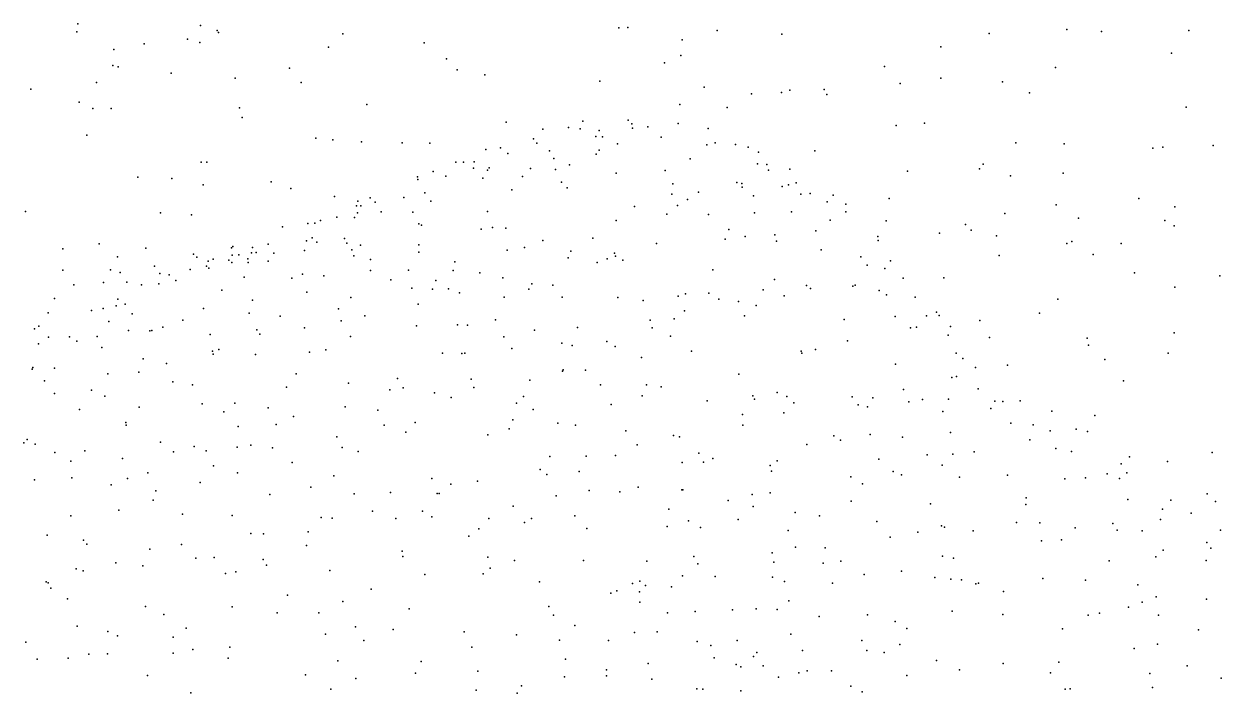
# Model space of a CAD drawing. Header units: metres. Extents: x -24.3 to 24.3, y -27.7 to 27.7.
# Drawn here: x -3.179 to -0.162, y 5.08 to 6.766 of the extents above; entities that cross this region are included whole.
import ezdxf

# ---------------------------------------------------------------- set-up
doc = ezdxf.new("R2010")
doc.units = ezdxf.units.M

msp = doc.modelspace()

# ---------------------------------------------------------------- linework, layer by layer
for p in [(-3.0428, 6.7657, -12.0102), (-2.7337, 6.7621, 4.0189), (-3.0452, 6.7462, 20.6586), (-2.7665, 6.7271, 12.4959), (-2.6921, 6.7492, 25.2283), (-2.6886, 6.7445, 14.5765), (-2.3748, 6.741, 14.3381), (-1.68, 6.7563, 13.6201), (-1.6567, 6.7569, -25.0326), (-1.4314, 6.7493, 20.5346), (-1.2687, 6.7397, 20.7108), (-0.7465, 6.7414, 19.0072), (-0.5509, 6.7514, 18.8165), (-0.4631, 6.7469, 3.6657), (-0.2432, 6.7492, 25.4597), (-2.9519, 6.7013, -20.3294), (-2.8756, 6.716, 20.8297), (-2.735, 6.7187, -11.9807), (-2.4108, 6.7074, 25.2563), (-2.1699, 6.7179, -11.8838), (-1.5202, 6.7259, 3.864), (-0.8683, 6.7079, -11.364), (-2.1138, 6.6776, 14.2471), (-1.5645, 6.6678, 25.3086), (-1.523, 6.6865, 20.322), (-0.287, 6.6917, 18.6678), (-2.9545, 6.6606, 12.3413), (-2.941, 6.6573, 3.9977), (-2.8077, 6.6418, -20.5848), (-2.5091, 6.6542, 3.9445), (-2.0866, 6.6499, 13.0839), (-2.017, 6.6376, -24.8602), (-1.0105, 6.6585, 19.3378), (-0.5791, 6.6559, 21.0249), (-2.9959, 6.6178, 25.2784), (-2.6465, 6.6292, 21.4204), (-2.48, 6.6185, 14.5109), (-1.7275, 6.6217, 14.0821), (-1.4645, 6.6062, 20.1262), (-0.9706, 6.6157, -25.0382), (-0.8681, 6.6289, 20.9274), (-0.7129, 6.6201, 3.641), (-3.1615, 6.6011, 12.1701), (-1.3455, 6.5896, -24.9906), (-1.2699, 6.5926, 25.3621), (-1.2486, 6.5987, -11.6177), (-1.1623, 6.6008, 19.5158), (-1.1553, 6.5875, 20.818), (-0.6452, 6.5922, 25.4435), (-3.0396, 6.5689, 14.9948), (-3.0049, 6.553, -20.9187), (-2.9591, 6.5527, 22.273), (-2.6358, 6.5543, 12.595), (-2.3149, 6.5624, 3.861), (-1.5259, 6.5624, 20.6542), (-1.4069, 6.5555, 3.7303), (-0.2504, 6.5557, -25.0275), (-2.6291, 6.5299, 21.6239), (-1.9632, 6.5184, 14.2928), (-1.7705, 6.5207, 25.3203), (-1.6557, 6.5234, 27.6561), (-0.909, 6.5159, 19.1739), (-1.8714, 6.5006, 27.6703), (-1.8066, 6.5051, 27.8419), (-1.777, 6.5012, 27.5551), (-1.7293, 6.4972, 13.3922), (-1.647, 6.5136, 27.9476), (-1.645, 6.5035, 27.4926), (-1.6065, 6.5061, 20.4174), (-1.5299, 6.5147, 28.0684), (-1.4546, 6.502, 14.0885), (-0.9804, 6.5101, 3.6362), (-3.0202, 6.4853, -24.2732), (-2.4431, 6.4783, -24.5998), (-2.4003, 6.4737, 25.3292), (-2.3284, 6.4688, 12.8472), (-2.2254, 6.4665, 14.4769), (-2.1559, 6.4657, 25.3184), (-1.8947, 6.4762, 27.9671), (-1.8866, 6.4657, 28.0991), (-1.7378, 6.4819, 3.7224), (-1.7205, 6.4811, 28.1574), (-1.6829, 6.4638, 27.354), (-1.5725, 6.4803, 28.2206), (-1.4578, 6.4613, 27.5476), (-1.4368, 6.466, 28.1399), (-1.3857, 6.4621, 13.649), (-0.6796, 6.466, -24.9766), (-0.5574, 6.4632, 18.7415), (-0.1818, 6.4598, 21.1775), (-2.0149, 6.4494, 27.6963), (-1.9776, 6.4533, 3.7374), (-1.9589, 6.439, 27.4893), (-1.8545, 6.4458, 28.2742), (-1.843, 6.4264, 28.4063), (-1.7369, 6.4377, -24.815), (-1.7291, 6.4478, 28.3136), (-1.5, 6.4257, 27.2945), (-1.3536, 6.455, 27.8691), (-1.3276, 6.4425, 28.0544), (-1.1858, 6.4463, 14.0822), (-0.3343, 6.4526, 3.3294), (-0.3092, 6.4549, 18.5468), (-2.7322, 6.4176, 25.3547), (-2.718, 6.4174, -24.398), (-2.0907, 6.4171, 27.8797), (-2.0712, 6.4171, 28.0109), (-2.0455, 6.4023, 28.3307), (-2.0443, 6.4182, 28.1589), (-2.0103, 6.3974, -11.9349), (-2.0062, 6.403, 27.3228), (-1.9019, 6.4016, 13.1583), (-1.8395, 6.3993, 28.5915), (-1.8038, 6.4103, 27.2172), (-1.563, 6.3966, 28.4699), (-1.3299, 6.4135, 28.1965), (-1.3067, 6.4113, 27.6168), (-1.3028, 6.3971, 27.4846), (-1.2486, 6.4, 27.7957), (-0.7708, 6.4002, 3.4467), (-0.7615, 6.4122, 14.0201), (-2.8915, 6.3796, 20.7974), (-2.8059, 6.3761, 22.0737), (-2.5557, 6.3681, -11.9803), (-2.1871, 6.3808, 28.0527), (-2.1861, 6.3738, 27.7712), (-2.1472, 6.3935, 28.2347), (-2.1155, 6.3822, 27.5192), (-2.0221, 6.3772, 28.5703), (-1.9226, 6.3817, 27.2215), (-1.8237, 6.3672, 28.7205), (-1.6861, 6.3896, 27.146), (-1.3826, 6.3662, 27.2186), (-1.233, 6.3655, 3.5751), (-0.9523, 6.3948, 25.453), (-0.6928, 6.3831, -11.6372), (-0.5601, 6.3897, 25.5135), (-2.7268, 6.3602, 3.8088), (-2.5061, 6.3511, 3.7548), (-2.1683, 6.3398, 3.687), (-1.9493, 6.3476, 28.7531), (-1.8099, 6.3527, 14.3977), (-1.546, 6.3371, 28.5853), (-1.5435, 6.3631, -11.8323), (-1.4786, 6.342, 27.0827), (-1.3697, 6.3639, 28.4188), (-1.3685, 6.354, 25.4108), (-1.2677, 6.3563, 27.2951), (-1.2523, 6.3605, 20.8755), (-1.2208, 6.3369, -11.7928), (-1.1978, 6.3384, 28.2771), (-2.3959, 6.3305, 21.3809), (-2.3402, 6.3075, 28.0163), (-2.3376, 6.3194, 28.2899), (-2.33, 6.3072, 28.4779), (-2.3059, 6.3278, 28.1713), (-2.2935, 6.3167, 27.7575), (-2.2212, 6.328, 27.5087), (-2.153, 6.3194, 13.0053), (-1.6399, 6.3054, 28.7755), (-1.532, 6.3084, 13.3826), (-1.5063, 6.3231, 20.7827), (-1.34, 6.3325, 14.2519), (-1.1547, 6.3177, 27.6357), (-1.1395, 6.334, 19.4208), (-1.1079, 6.3115, 28.0658), (-0.9982, 6.3256, 13.7597), (-0.5775, 6.3098, 3.2829), (-0.3697, 6.3261, -11.6335), (-0.2785, 6.3051, 14.3581), (-3.1749, 6.2928, -12.0358), (-2.8345, 6.2898, 12.4505), (-2.7565, 6.2843, 15.0542), (-2.3899, 6.279, 27.8933), (-2.3458, 6.2778, 27.6284), (-2.3377, 6.2894, 28.6002), (-2.2785, 6.2924, 28.7244), (-2.1989, 6.2913, 27.2415), (-2.0108, 6.2934, 28.8675), (-1.5583, 6.2861, 26.9504), (-1.454, 6.2859, 28.6502), (-1.3381, 6.2901, 28.5344), (-1.2447, 6.2925, 28.4373), (-1.1073, 6.2919, 27.7754), (-0.7067, 6.2883, 18.8611), (-0.5213, 6.2763, 14.3882), (-2.5273, 6.2541, 21.829), (-2.4631, 6.2625, 28.2961), (-2.4454, 6.2638, 28.4344), (-2.4312, 6.2701, 28.1593), (-2.1838, 6.2623, 28.8803), (-2.177, 6.2583, -24.5559), (-2.0266, 6.2484, 20.9827), (-1.9983, 6.2525, 27.0232), (-1.9643, 6.2511, 3.6006), (-1.6865, 6.2707, 26.949), (-1.4022, 6.2474, 26.9695), (-1.1829, 6.2448, 27.1741), (-1.1468, 6.2709, 27.2948), (-1.0063, 6.2694, -24.8522), (-0.8062, 6.2604, 14.3816), (-0.792, 6.2459, 21.1252), (-0.3038, 6.2708, -24.8401), (-0.2805, 6.2566, 3.1154), (-2.4669, 6.2194, 12.7153), (-2.4521, 6.2269, 27.6775), (-2.4405, 6.2157, 27.4884), (-2.3712, 6.2253, 27.3592), (-1.8712, 6.2197, 20.6753), (-1.7452, 6.2256, 28.9987), (-1.4118, 6.2231, 21.0209), (-1.3615, 6.2303, 19.7957), (-1.2864, 6.2341, 27.0364), (-1.282, 6.218, 28.6134), (-1.0266, 6.2298, 27.849), (-1.0261, 6.2204, 14.4413), (-0.8712, 6.2385, 3.3262), (-0.7279, 6.2319, 13.8186), (-0.5385, 6.2175, 18.6018), (-3.0802, 6.1988, -23.7735), (-2.989, 6.2118, 20.6933), (-2.8714, 6.2007, 22.2447), (-2.7513, 6.1857, 26.7639), (-2.6554, 6.2013, 26.8425), (-2.6523, 6.2045, 26.995), (-2.6049, 6.189, 27.3324), (-2.6024, 6.2028, 27.1219), (-2.5933, 6.1899, 27.8341), (-2.5631, 6.2108, 28.0525), (-2.5488, 6.1882, 26.7809), (-2.4716, 6.1949, 26.9224), (-2.3653, 6.2135, 28.852), (-2.3523, 6.1964, 27.043), (-2.3307, 6.2079, 27.2036), (-2.1839, 6.1909, 29.031), (-2.1834, 6.2094, 27.0636), (-1.9606, 6.1953, 26.9018), (-1.9174, 6.2022, 14.6181), (-1.8008, 6.1934, 26.8538), (-1.6908, 6.1884, 25.411), (-1.5849, 6.2128, 28.9124), (-1.1696, 6.1965, 28.5042), (-0.5503, 6.2124, 21.1708), (-0.4842, 6.1848, 13.8616), (-0.4141, 6.2123, 25.5856), (-2.9427, 6.1792, 15.3645), (-2.8493, 6.155, 27.3291), (-2.7432, 6.1777, 27.2189), (-2.7188, 6.1556, 26.5425), (-2.7148, 6.1676, 27.4072), (-2.7016, 6.1734, 28.1203), (-2.6621, 6.1701, -24.1748), (-2.655, 6.1647, 27.5292), (-2.6539, 6.1831, 28.4269), (-2.6367, 6.1836, 26.6841), (-2.6144, 6.1742, 28.5564), (-2.6133, 6.1645, 20.8032), (-2.5635, 6.1679, 26.5639), (-2.3477, 6.1818, 26.8728), (-2.305, 6.1722, 28.9743), (-2.0932, 6.1662, 26.8013), (-1.807, 6.1767, 29.1072), (-1.7338, 6.1646, 20.4944), (-1.7091, 6.1735, 3.5194), (-1.6876, 6.1809, 20.9238), (-1.6695, 6.1707, 14.5443), (-1.0702, 6.1786, 28.3799), (-1.0542, 6.1578, 25.5046), (-0.995, 6.1684, 28.2136), (-0.721, 6.1825, 25.5478), (-3.0804, 6.1449, 15.5523), (-2.9608, 6.1461, 27.2478), (-2.9361, 6.139, 3.7963), (-2.8362, 6.1365, 27.5379), (-2.8128, 6.1339, 27.9595), (-2.7597, 6.1471, 28.2426), (-2.7123, 6.1501, 27.711), (-2.6237, 6.1279, 26.3156), (-2.5039, 6.1247, 28.8568), (-2.4765, 6.1355, 26.322), (-2.4229, 6.1313, 14.9181), (-2.3054, 6.1445, 21.6897), (-2.2096, 6.1451, 26.6404), (-2.0974, 6.1441, 20.7855), (-2.0296, 6.1383, 26.6861), (-1.9718, 6.1263, 29.2057), (-1.443, 6.1457, 26.8332), (-1.0091, 6.1496, 27.3789), (-0.9629, 6.1254, 27.5609), (-0.8606, 6.126, 19.0159), (-0.3799, 6.1382, 18.4214), (-0.1649, 6.1311, 2.947), (-3.0526, 6.1081, 27.0731), (-2.9778, 6.1146, 26.6715), (-2.919, 6.1154, 27.6259), (-2.8821, 6.1081, 27.7572), (-2.8387, 6.1108, 25.4091), (-2.7962, 6.1191, 26.4277), (-2.68, 6.095, 15.1979), (-2.2545, 6.1212, 26.3242), (-2.2011, 6.1001, 21.4515), (-2.1489, 6.0973, 29.1822), (-2.1403, 6.1192, 26.5245), (-2.1087, 6.098, 13.0031), (-1.9064, 6.0971, -11.9607), (-1.8991, 6.1106, 26.7155), (-1.8462, 6.1079, 21.1508), (-1.3155, 6.0959, 19.6082), (-1.2877, 6.1221, 28.7423), (-1.2065, 6.1068, 26.9319), (-1.1967, 6.0988, 28.663), (-1.0898, 6.1049, 28.4962), (-1.0844, 6.1079, 27.082), (-1.0237, 6.0941, 21.1554), (-0.2789, 6.1027, -11.9102), (-3.102, 6.0742, 26.8967), (-2.9417, 6.072, 22.4181), (-2.6025, 6.0695, 26.1107), (-2.4659, 6.0902, 26.1048), (-2.3548, 6.0767, 25.3904), (-2.081, 6.088, 26.4199), (-1.9683, 6.0774, 26.5732), (-1.8223, 6.0771, 13.1644), (-1.6819, 6.076, 20.2296), (-1.6183, 6.0687, 13.2471), (-1.5304, 6.0797, 19.9773), (-1.5117, 6.0859, 26.7464), (-1.4529, 6.0877, 3.4299), (-1.428, 6.0721, 29.0023), (-1.3777, 6.0663, 14.5861), (-1.2627, 6.081, 21.1289), (-1.0053, 6.0829, 27.1794), (-0.9329, 6.0776, 27.4448), (-0.5738, 6.0726, -24.7146), (-3.1175, 6.0378, 27.4515), (-3.0085, 6.0437, 26.5265), (-2.9788, 6.049, 27.9482), (-2.9464, 6.0552, 28.1307), (-2.9239, 6.0598, -11.9871), (-2.906, 6.0352, 28.3842), (-2.7261, 6.0486, 26.1587), (-2.6114, 6.0368, 28.8835), (-2.3856, 6.048, 29.0943), (-2.1849, 6.0593, 14.8934), (-1.514, 6.0424, -11.9598), (-1.3333, 6.056, 13.3749), (-0.8795, 6.0391, 28.0778), (-0.6199, 6.0368, -11.8829), (-3.1408, 6.0043, 26.6403), (-2.9645, 6.0161, 26.3779), (-2.7783, 6.019, 28.6674), (-2.5333, 6.0294, 28.9737), (-2.379, 6.0179, 12.7778), (-2.3198, 6.0302, 20.8334), (-2.1897, 6.0051, 25.954), (-2.0859, 6.0074, 25.393), (-2.0608, 6.0065, 26.0539), (-1.9901, 6.0201, 26.2879), (-1.6007, 6.0196, 29.2184), (-1.5404, 6.0228, 25.4733), (-1.3626, 6.0305, 26.7559), (-1.1119, 6.0211, 28.6311), (-0.9833, 6.0282, 14.6231), (-0.9045, 6.0301, 27.3174), (-0.8726, 6.0311, 27.75), (-0.8441, 6.0037, 27.8805), (-0.7702, 6.0183, 3.1126), (-3.1522, 5.9975, 27.6262), (-3.1165, 5.9768, 26.5228), (-3.0635, 5.9774, 12.2839), (-2.9939, 5.978, 28.2756), (-2.9153, 5.993, 28.4993), (-2.8611, 5.9925, -23.7489), (-2.8566, 5.9935, 26.1671), (-2.8288, 6.0019, 20.7381), (-2.7092, 5.9829, 25.965), (-2.5921, 5.9952, -11.9686), (-2.5838, 5.984, 25.8947), (-2.4714, 6, 21.9578), (-2.3556, 5.9778, 29.2047), (-1.9692, 5.9773, 21.4085), (-1.8924, 5.994, 26.3901), (-1.7837, 6.0005, 29.3111), (-1.5952, 6, 26.6402), (-1.5498, 5.9789, 14.7418), (-0.945, 6, -11.9294), (-0.9292, 6.0014, 28.3574), (-0.8497, 5.9819, 27.5419), (-0.7457, 5.976, 14.672), (-0.4997, 5.9736, 21.2734), (-0.2803, 5.9871, 21.2971), (-3.1419, 5.9597, 27.9538), (-3.0452, 5.9666, 28.1129), (-2.9827, 5.9503, 26.2238), (-2.6872, 5.9452, 28.8933), (-2.4178, 5.9447, 25.8098), (-1.9492, 5.9479, 26.0218), (-1.823, 5.9614, 3.4872), (-1.7971, 5.9554, 26.4821), (-1.7096, 5.9654, -24.5304), (-1.6889, 5.9532, 26.5638), (-1.1839, 5.9451, 28.7999), (-1.1037, 5.967, 26.8889), (-0.4959, 5.9559, 2.968), (-2.8779, 5.9221, 28.6459), (-2.7038, 5.9412, 3.6872), (-2.7015, 5.9333, 12.5449), (-2.5951, 5.9324, 29.0056), (-2.4594, 5.9386, 29.137), (-2.1242, 5.9364, 29.3503), (-2.0756, 5.935, 25.9), (-2.0678, 5.9364, 3.5374), (-1.6227, 5.9254, 29.3046), (-1.4961, 5.9408, 29.1966), (-1.2204, 5.9411, 26.7663), (-1.2182, 5.9358, 3.2601), (-0.8297, 5.936, 18.8303), (-0.8131, 5.9223, 28.1305), (-0.4546, 5.9198, 25.6621), (-0.2956, 5.9365, 2.8749), (-3.1582, 5.896, 22.5687), (-3.1561, 5.8997, 28.0905), (-3.102, 5.8983, 26.3252), (-2.967, 5.8839, 26.0694), (-2.8895, 5.8879, 15.6689), (-2.8192, 5.9098, 25.9498), (-2.4923, 5.8841, 25.7227), (-1.8219, 5.891, 26.0512), (-1.8201, 5.8942, 14.9404), (-1.7634, 5.8936, 26.2341), (-1.3771, 5.8829, 26.6401), (-0.9823, 5.9087, 19.0654), (-0.7805, 5.8997, 27.9145), (-0.7004, 5.9058, 13.6002), (-3.1265, 5.8664, 20.7185), (-2.8033, 5.864, 28.8315), (-2.7538, 5.8565, 22.3613), (-2.3606, 5.8604, 3.5846), (-2.2374, 5.8719, 29.353), (-2.0515, 5.8705, 21.6378), (-1.9038, 5.8679, 25.9162), (-1.7257, 5.8567, 21.4112), (-1.6099, 5.856, 19.9911), (-0.8409, 5.8747, 27.2183), (-0.8284, 5.8774, 28.2511), (-0.4083, 5.8665, 18.2533), (-3.1019, 5.8343, 26.2025), (-3.0084, 5.8425, 3.7461), (-2.9747, 5.8275, 28.6211), (-2.5173, 5.8507, 20.6969), (-2.2563, 5.8435, 25.6772), (-2.2227, 5.8489, 12.9074), (-2.144, 5.8365, 25.7351), (-2.1024, 5.8244, 20.4784), (-2.0452, 5.8498, 25.8086), (-1.9197, 5.8273, 29.4645), (-1.6208, 5.8283, 26.3961), (-1.5731, 5.8515, 26.5148), (-1.3421, 5.8287, 21.2635), (-1.281, 5.8368, -12.0031), (-1.256, 5.8266, 29.0195), (-1.0919, 5.8262, 25.6042), (-1.0393, 5.824, 26.8333), (-0.962, 5.8447, 28.5163), (-0.7743, 5.8463, 27.4053), (-3.0385, 5.7939, 26.0223), (-2.8883, 5.8002, 22.5297), (-2.7299, 5.8087, 28.9694), (-2.6469, 5.8103, 29.0605), (-2.5629, 5.7986, 15.4346), (-2.3691, 5.8008, 29.3168), (-2.287, 5.7925, 20.6076), (-1.9372, 5.81, 25.4626), (-1.8955, 5.794, 25.8202), (-1.6985, 5.8064, 26.1428), (-1.4573, 5.8162, 13.2836), (-1.3378, 5.8202, 29.1573), (-1.239, 5.8114, 19.4174), (-1.0761, 5.806, 3.1382), (-1.053, 5.801, 28.7025), (-0.9488, 5.8138, 13.5038), (-0.9141, 5.8192, 14.808), (-0.8492, 5.8205, 3.0504), (-0.7419, 5.7967, 28.0961), (-0.7323, 5.8153, -24.5378), (-0.712, 5.8143, 27.5208), (-0.6687, 5.8162, 27.8578), (-2.6751, 5.7883, 25.6692), (-2.4997, 5.7769, 25.6005), (-2.1931, 5.7617, 21.8561), (-1.9469, 5.7681, -11.9656), (-1.3682, 5.7819, 14.9427), (-1.2638, 5.7855, 26.6398), (-0.8633, 5.7891, 28.375), (-0.5882, 5.7903, 14.8171), (-0.4805, 5.7791, 13.6582), (-2.9217, 5.7615, 28.7773), (-2.9209, 5.7546, 15.867), (-2.6385, 5.7517, -23.7117), (-2.5433, 5.7565, 25.451), (-2.2706, 5.7548, 25.5861), (-2.2167, 5.7372, 15.2748), (-1.956, 5.7457, 25.7299), (-1.8337, 5.7594, -24.3069), (-1.7885, 5.7544, 25.8997), (-1.662, 5.7404, 29.4512), (-1.3674, 5.7545, 26.5795), (-0.8442, 5.7365, 27.0235), (-0.6917, 5.7601, 27.4012), (-0.6354, 5.7557, 28.011), (-0.5923, 5.7404, 27.5072), (-0.5276, 5.7446, 27.6541), (-0.4989, 5.7389, 27.7798), (-3.1786, 5.7106, 12.1997), (-3.1705, 5.7186, 28.4586), (-3.1501, 5.7071, 26.1036), (-2.8341, 5.7122, 25.7176), (-2.6065, 5.7045, 25.5786), (-2.3901, 5.7249, 22.0769), (-2.0095, 5.7306, 13.0153), (-1.6333, 5.7048, 26.1259), (-1.5416, 5.7284, 15.0689), (-1.5265, 5.7249, 19.7913), (-1.2059, 5.7061, 29.0167), (-1.1378, 5.728, 28.8646), (-1.1213, 5.7167, 26.724), (-1.0462, 5.731, -24.4712), (-0.9652, 5.7241, -12.0378), (-0.6441, 5.718, 28.1265), (-3.1006, 5.6857, 28.5951), (-3.0253, 5.6898, 25.8797), (-2.93, 5.6711, 25.4839), (-2.8016, 5.6873, 3.6452), (-2.7495, 5.701, -23.4214), (-2.7195, 5.69, 25.6189), (-2.641, 5.6992, 15.6402), (-2.5525, 5.6977, 22.2566), (-2.3765, 5.6987, 25.555), (-2.3366, 5.6881, 29.3957), (-1.8534, 5.6758, 29.526), (-1.762, 5.6763, 25.5115), (-1.6884, 5.6782, 25.9899), (-1.4784, 5.6844, 29.3564), (-0.9025, 5.6798, 18.7626), (-0.8378, 5.6817, 21.3754), (-0.7845, 5.6873, 27.1303), (-0.5786, 5.6957, 25.7308), (-0.5387, 5.6887, 2.8256), (-0.3932, 5.675, 27.8999), (-0.1845, 5.6857, 17.9679), (-3.0601, 5.6641, 22.5964), (-2.7013, 5.652, 29.0774), (-2.5027, 5.661, 3.5625), (-1.8779, 5.6431, 21.7547), (-1.5198, 5.6607, 26.3649), (-1.4662, 5.6615, 21.4595), (-1.4427, 5.6709, 26.4721), (-1.2984, 5.6535, 29.1898), (-1.281, 5.6652, 25.6319), (-1.0246, 5.6693, 26.7958), (-0.8649, 5.6541, 26.9296), (-0.4135, 5.6575, 14.941), (-0.2973, 5.6634, 27.7842), (-3.1517, 5.6172, 26.0082), (-3.058, 5.6218, 16.1762), (-2.918, 5.6207, 28.8659), (-2.8666, 5.6345, 12.4244), (-2.6405, 5.6347, 12.5875), (-2.3977, 5.6269, 15.5057), (-2.1505, 5.6206, 20.3907), (-2.036, 5.614, 25.5742), (-1.861, 5.6308, 20.1511), (-1.7797, 5.6379, 25.8151), (-1.2949, 5.6387, 26.5784), (-1.0948, 5.6243, 19.0271), (-0.9883, 5.6381, 28.6063), (-0.967, 5.6299, 3.0078), (-0.8208, 5.6238, 15.0006), (-0.6999, 5.6284, 28.2541), (-0.5558, 5.6192, 27.2686), (-0.5036, 5.6218, 28.1577), (-0.4491, 5.632, 27.3765), (-0.4176, 5.6205, -24.376), (-0.3997, 5.6345, 28.059), (-2.9584, 5.6043, 25.7456), (-2.8464, 5.5891, 25.6531), (-2.7345, 5.6102, 15.8619), (-2.4553, 5.5987, 12.7209), (-2.3465, 5.5815, 25.4927), (-2.2551, 5.5849, 3.4836), (-2.1375, 5.5823, 29.5072), (-2.1326, 5.5824, -23.9699), (-2.1027, 5.6064, 25.4852), (-1.7547, 5.5899, 15.3201), (-1.6768, 5.587, 19.8687), (-1.6308, 5.5987, 29.4874), (-1.5207, 5.5914, 26.2524), (-1.5187, 5.5914, 29.4201), (-1.2984, 5.5846, 15.1801), (-1.0653, 5.6071, 28.7677), (-0.1973, 5.5815, 27.694), (-2.8531, 5.5656, 28.9568), (-2.5594, 5.5798, 25.5031), (-1.946, 5.5509, 15.4378), (-1.8376, 5.577, 25.7038), (-1.4042, 5.565, 19.4507), (-1.3433, 5.5801, 13.301), (-1.094, 5.5629, 26.7059), (-0.894, 5.5569, 28.5013), (-0.654, 5.5551, 18.2509), (-0.6536, 5.5717, 13.5306), (-0.3967, 5.5676, 25.8136), (-0.2884, 5.5657, 28.0823), (-0.1761, 5.5624, 27.8555), (-3.0602, 5.5262, 28.7841), (-2.9393, 5.5408, -22.7485), (-2.7792, 5.5302, 29.0429), (-2.6537, 5.5271, 29.1576), (-2.4295, 5.5219, 15.7079), (-2.4017, 5.5208, -23.6835), (-2.2999, 5.5381, 29.4541), (-2.1743, 5.5382, 25.5016), (-2.1505, 5.5236, 15.5525), (-1.7903, 5.5262, -24.1039), (-1.5534, 5.5427, 19.6504), (-1.3407, 5.5499, 29.2686), (-1.2354, 5.5344, 26.5761), (-1.1743, 5.5266, 29.018), (-0.31, 5.5429, 2.5187), (-0.2372, 5.5331, 27.4779), (-2.2411, 5.5197, 12.8568), (-2.0321, 5.4935, 20.2162), (-2.0071, 5.5194, 3.3713), (-1.9172, 5.5096, 25.5951), (-1.8996, 5.5194, 29.5647), (-1.7606, 5.4944, 29.5585), (-1.5582, 5.4996, 13.1965), (-1.504, 5.5134, 26.1419), (-1.474, 5.4967, 3.1458), (-1.3786, 5.5172, 26.424), (-1.0296, 5.5116, 28.6891), (-0.8664, 5.501, 18.5265), (-0.8588, 5.4981, -24.2443), (-0.6779, 5.5096, 25.8044), (-0.6184, 5.5085, -12.1215), (-0.5296, 5.4962, 27.1587), (-0.4348, 5.5071, 21.5089), (-0.4235, 5.4904, 27.2121), (-0.3145, 5.5174, 27.3419), (-3.12, 5.4776, 25.8755), (-3.0285, 5.4649, 25.7511), (-2.6067, 5.482, -11.82), (-2.5751, 5.4813, 20.5777), (-2.4622, 5.4863, 25.4618), (-2.0578, 5.4752, 22.0351), (-1.2531, 5.4893, 3.0533), (-0.9963, 5.4727, 18.7006), (-0.9264, 5.485, 15.1915), (-0.7864, 5.4885, 28.4183), (-0.6148, 5.4629, 27.0467), (-0.5639, 5.4662, 18.0024), (-0.3607, 5.4885, 13.5873), (-0.1633, 5.4898, 25.9187), (-3.0198, 5.4549, 12.3385), (-2.8611, 5.4425, 22.6022), (-2.7819, 5.4543, 3.5871), (-2.4669, 5.4519, 3.4961), (-2.2252, 5.4372, 25.4589), (-1.2936, 5.4329, 26.5149), (-1.2345, 5.4474, 19.0495), (-1.1593, 5.4458, -12.0199), (-0.3077, 5.4399, 27.2383), (-0.1977, 5.459, 17.729), (-0.1882, 5.4445, 28.1202), (-2.9471, 5.4076, 28.9158), (-2.8793, 5.3999, 25.6145), (-2.7457, 5.4199, 29.0819), (-2.6992, 5.421, 12.5741), (-2.5754, 5.4161, 22.483), (-2.5675, 5.402, 25.4506), (-2.2236, 5.4239, 29.4998), (-2.0094, 5.4222, 12.9784), (-1.9421, 5.4139, -11.8919), (-1.7687, 5.4133, 25.6923), (-1.6094, 5.412, 29.5105), (-1.4905, 5.4239, -24.1118), (-1.4802, 5.4055, 29.4193), (-1.2892, 5.4093, 25.6878), (-1.1645, 5.4067, 15.3712), (-1.1204, 5.4124, 28.8594), (-0.8641, 5.4245, 13.4503), (-0.8366, 5.4199, 21.5505), (-0.444, 5.4131, 28.3263), (-0.3261, 5.423, 28.2611), (-0.1993, 5.4136, 2.3444), (-3.0473, 5.3926, 3.6587), (-3.0294, 5.3877, 20.6849), (-2.6703, 5.3808, -23.0412), (-2.6443, 5.3851, 16.1286), (-2.4076, 5.3889, 15.9284), (-2.1684, 5.3782, 22.2085), (-2.0213, 5.3802, 25.5046), (-2.0038, 5.3941, 29.5689), (-1.519, 5.3751, 21.8202), (-1.4368, 5.373, 26.3249), (-1.2927, 5.3716, 29.2065), (-1.0615, 5.3786, 28.7099), (-0.9673, 5.3865, 26.7663), (-0.8832, 5.3709, 18.3154), (-3.1222, 5.36, 16.4976), (-3.1178, 5.3577, 25.834), (-3.1106, 5.3442, 25.555), (-2.3039, 5.3414, 20.3411), (-1.8799, 5.3603, 25.5543), (-1.6448, 5.3556, 3.1643), (-1.6267, 5.3616, 25.8419), (-1.6124, 5.3507, 25.5668), (-1.5466, 5.3476, 25.9765), (-1.2621, 5.3606, 13.306), (-1.1416, 5.3563, 26.6433), (-0.8429, 5.3667, 26.8307), (-0.8159, 5.3649, 2.8197), (-0.7799, 5.3551, 15.3154), (-0.7737, 5.3565, 28.4368), (-0.6112, 5.3681, 28.4036), (-0.5037, 5.3639, 27.0488), (-0.3719, 5.3527, 15.2478), (-3.0692, 5.3172, 28.8832), (-2.5147, 5.3264, 29.2837), (-2.3747, 5.3105, 22.4265), (-1.6998, 5.3316, 29.525), (-1.6845, 5.3374, 21.9571), (-1.6272, 5.3348, 15.6429), (-1.6269, 5.3091, 19.5159), (-1.251, 5.3117, 26.5586), (-0.7102, 5.3352, 26.9), (-0.3608, 5.3091, 17.6045), (-0.3255, 5.322, 28.3384), (-0.1992, 5.3164, 27.2248), (-2.8726, 5.2975, 25.549), (-2.6543, 5.2967, 29.1559), (-2.5403, 5.2822, 25.4271), (-2.4358, 5.2816, 16.1326), (-2.2077, 5.292, 25.4168), (-1.8562, 5.298, 19.835), (-1.5568, 5.2822, 29.4459), (-1.4873, 5.2848, 26.1095), (-1.3934, 5.2896, 29.3183), (-1.3332, 5.292, 26.4658), (-1.2808, 5.2906, 21.7669), (-0.8396, 5.2858, -12.0537), (-0.4682, 5.2808, 28.3986), (-0.3951, 5.2958, 27.0688), (-2.8257, 5.2775, 25.5592), (-1.8444, 5.2761, 25.5485), (-1.7905, 5.2501, 25.5975), (-1.1751, 5.2725, 28.9274), (-1.0534, 5.2765, 26.7038), (-0.9835, 5.26, -23.9981), (-0.7118, 5.2775, 17.9043), (-0.4971, 5.2757, 2.5386), (-0.3195, 5.2756, 26.029), (-3.0441, 5.2483, 25.7488), (-2.9674, 5.2344, 28.9995), (-2.9431, 5.2236, -11.745), (-2.8024, 5.2206, 3.5419), (-2.7702, 5.2429, 20.5318), (-2.4184, 5.2282, 29.3096), (-2.3431, 5.2466, 25.3797), (-2.248, 5.2396, 29.4526), (-2.0693, 5.2343, 25.4335), (-1.9374, 5.2261, 15.9448), (-1.6397, 5.2327, 25.7696), (-1.5833, 5.2343, -23.8812), (-1.2462, 5.2281, 29.0516), (-0.9542, 5.2423, 18.145), (-0.5614, 5.2415, 13.4903), (-0.2186, 5.2386, 28.2895), (-3.1738, 5.2077, 25.9073), (-2.7531, 5.1891, 12.5734), (-2.6594, 5.1955, 16.4453), (-2.3223, 5.2119, -23.3591), (-2.0504, 5.1954, 12.9276), (-1.8288, 5.2131, 22.1712), (-1.706, 5.2121, 13.1265), (-1.482, 5.2098, 21.9696), (-1.4479, 5.1993, 26.2141), (-1.381, 5.2123, 15.7354), (-1.0676, 5.2118, 28.6201), (-0.9719, 5.2017, 26.7566), (-0.381, 5.1923, 26.9932), (-0.3219, 5.2032, 21.6361), (-3.1449, 5.1654, 3.6396), (-3.0668, 5.1679, 28.9816), (-3.015, 5.1776, -22.4976), (-2.9683, 5.1786, 25.6833), (-2.8026, 5.1804, 29.0819), (-2.6637, 5.1677, 29.1225), (-2.3879, 5.1607, 3.4129), (-2.1777, 5.1596, 20.0736), (-1.8142, 5.1647, 29.5149), (-1.4394, 5.1683, 29.3158), (-1.3399, 5.1714, 29.2129), (-1.3317, 5.1823, 18.7852), (-1.2164, 5.1866, 26.5794), (-1.0547, 5.1873, 13.3577), (-1.0112, 5.1821, 21.7318), (-0.8791, 5.1614, 15.6287), (-2.1917, 5.1301, 29.4403), (-2.0353, 5.1351, 29.4914), (-1.7105, 5.1383, 25.6317), (-1.6054, 5.1542, 29.4434), (-1.3838, 5.1514, 13.2205), (-1.3725, 5.1455, 3.0258), (-1.3157, 5.1485, 26.4595), (-1.2264, 5.1303, 28.8793), (-1.2052, 5.1353, 18.4045), (-1.1441, 5.1358, 28.7281), (-0.8212, 5.1384, 28.4729), (-0.7108, 5.1542, 26.842), (-0.5919, 5.1303, 15.5678), (-0.5709, 5.1576, 26.8824), (-0.3415, 5.1289, 13.5717), (-0.2475, 5.1484, 17.2733), (-2.8669, 5.124, 25.5975), (-2.4689, 5.1253, 22.6497), (-2.3421, 5.1165, -11.751), (-1.8166, 5.1209, -23.6334), (-1.7104, 5.1231, 19.4298), (-1.5964, 5.1148, 25.7926), (-1.2774, 5.1199, 29.0036), (-0.954, 5.1243, 28.4842), (-0.1621, 5.1172, 27.1479), (-2.7582, 5.0804, 22.7116), (-2.4056, 5.0898, 29.2606), (-2.0391, 5.0871, 22.4261), (-1.9361, 5.0797, 16.2007), (-1.9249, 5.0976, 25.4214), (-1.4832, 5.0904, 25.6807), (-1.4677, 5.0898, 26.0928), (-1.3722, 5.0849, -11.9912), (-1.0949, 5.0967, 28.5693), (-1.0663, 5.0831, 26.6839), (-0.5552, 5.0898, 26.0933), (-0.5424, 5.0907, 28.4504), (-0.3352, 5.0941, 28.397)]:
    msp.add_point(p)

doc.saveas('drawing.dxf')
